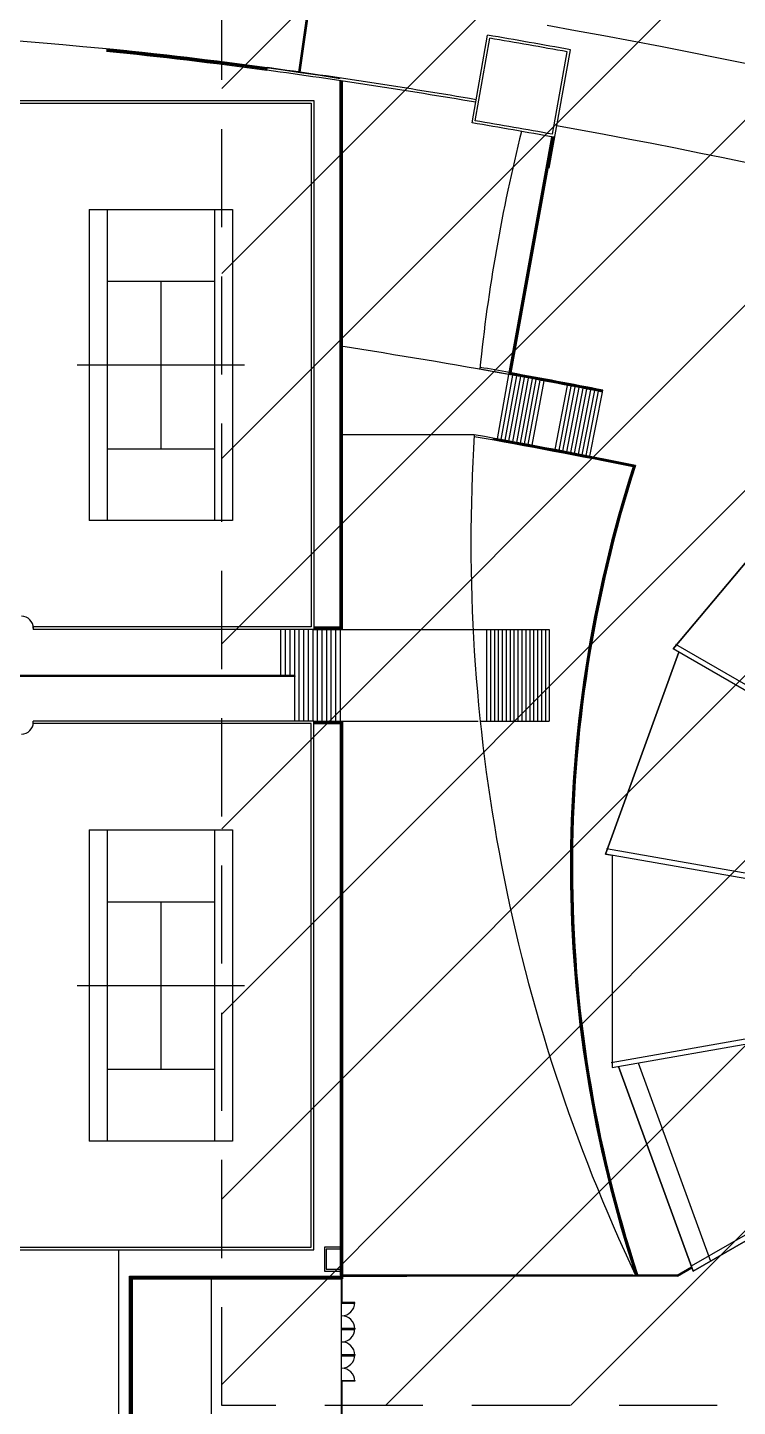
# Model space of a CAD drawing. Extents: x 23317406 to 24383751, y 42324270 to 43451021.
# Drawn here: x 24113968 to 24117586, y 43429072 to 43436094 of the extents above; entities that cross this region are included whole.
import ezdxf

# ---------------------------------------------------------------- set-up
doc = ezdxf.new("R2010")
doc.units = 0
doc.header["$MEASUREMENT"] = 0
doc.linetypes.add('DASHED', pattern=[0.75, 0.5, -0.25])
doc.layers.add('CT', color=9, linetype='CONTINUOUS')

msp = doc.modelspace()

# ---------------------------------------------------------------- linework, layer by layer
at = {"layer": 'CT', "color": 1, "linetype": 'DASHED', "ltscale": 1000}
for p, q in [((24114957.62949, 43429077.17008, -1), (24114957.62949, 43439862.28881, -1)), ((24121232.37239, 43429077.17008, -1), (24114957.62949, 43429077.17008, -1))]:
    msp.add_line(p, q, dxfattribs=at)
at = {"layer": 'CT'}
for p, q in [((24114957.62949, 43435784.36964, -1), (24119035.54866, 43439862.28881, -1)), ((24114957.62949, 43434841.5606, -1), (24119978.3577, 43439862.28881, -1)), ((24114957.62949, 43433898.75156, -1), (24120921.16674, 43439862.28881, -1)), ((24114957.62949, 43432955.94252, -1), (24121863.97578, 43439862.28881, -1)), ((24114957.62949, 43432013.13348, -1), (24122806.78482, 43439862.28881, -1)), ((24114957.62949, 43431070.32444, -1), (24123749.59386, 43439862.28881, -1)), ((24114957.62949, 43430127.51539, -1), (24124692.40291, 43439862.28881, -1)), ((24114957.62949, 43429184.70635, -1), (24125635.21195, 43439862.28881, -1)), ((24115792.90226, 43429077.17008, -1), (24126578.02099, 43439862.28881, -1)), ((24116735.7113, 43429077.17008, -1), (24127118.50125, 43439459.96003, -1))]:
    msp.add_line(p, q, dxfattribs=at)
at = {"layer": 'CT', "color": 6, "linetype": 'ByBlock'}
for p, q in [((24115350.32362, 43435867.63774, -1), (24115445.56898, 43436534.20063, -1)), ((24115353.62341, 43435867.16607, -1), (24115448.86878, 43436533.72897, -1)), ((24115356.92316, 43435866.6941, -1), (24115452.16853, 43436533.25701, -1)), ((24116233.18338, 43435608.66157, -1), (24116312.78001, 43436054.97217, -1)), ((24116248.67207, 43435619.56735, -1), (24116323.5863, 43436039.62298, -1)), ((24116626.05439, 43435377.54964, -1), (24116735.15066, 43435981.10228, -1)), ((24116642.93937, 43435550.63964, -1), (24116718.82267, 43435970.50411, -1)), ((24115188.03624, 43435876.9922, -1), (24115189.86321, 43435890.19977, -1)), ((24115188.03624, 43435876.9922, -1), (24115188.03624, 43435876.9922, -1)), ((24115560.36798, 43433042.63139, -1), (24115560.36796, 43435822.82037, -1)), ((24115565.36798, 43433037.63139, -1), (24115565.36796, 43435822.07468, -1)), ((24115568.70132, 43433034.29806, -1), (24115568.7013, 43435821.57716, -1)), ((24115573.70132, 43433029.29806, -1), (24115573.7013, 43435820.83029, -1)), ((24112320.36798, 43435722.63144, -1), (24115427.03465, 43435722.63144, -1)), ((24112333.70132, 43435709.2981, -1), (24115413.70132, 43435709.2981, -1)), ((24115413.70132, 43435709.2981, -1), (24115413.70132, 43433042.63144, -1)), ((24115427.03465, 43435722.63144, -1), (24115427.03465, 43433029.2981, -1)), ((24116421.47312, 43434327.1966, -1), (24116640.56802, 43435537.51887, -1)), ((24116425.34715, 43434329.88429, -1), (24116643.84804, 43435536.92512, -1)), ((24116425.57269, 43434343.38524, -1), (24116641.39358, 43435537.36981, -1)), ((24116429.22113, 43434332.57166, -1), (24116647.12807, 43435536.33136, -1)), ((24116433.09446, 43434335.25541, -1), (24116650.40809, 43435535.7376, -1)), ((24114281.38465, 43435168.2981, -1), (24114281.38465, 43433583.63144, -1)), ((24114281.38465, 43435168.2981, -1), (24115012.71798, 43435168.2981, -1)), ((24114372.71798, 43435168.2981, -1), (24114372.71798, 43433583.63144, -1)), ((24114921.38465, 43435168.2981, -1), (24114921.38465, 43433583.63144, -1)), ((24115012.71798, 43435168.2981, -1), (24115012.71798, 43433583.63144, -1)), ((24114372.71798, 43434802.63144, -1), (24114921.38465, 43434802.63144, -1)), ((24114647.05132, 43434802.63144, -1), (24114647.05132, 43433949.2981, -1)), ((24114220.71798, 43434375.96477, -1), (24115073.38465, 43434375.96477, -1)), ((24116362.25464, 43433999.16569, -1), (24116421.47312, 43434327.1966, -1)), ((24116381.94116, 43433995.60584, -1), (24116441.34967, 43434323.6024, -1)), ((24116401.62562, 43433992.0346, -1), (24116461.22415, 43434319.99668, -1)), ((24116421.30801, 43433988.45195, -1), (24116481.09653, 43434316.37945, -1)), ((24116440.98832, 43433984.8579, -1), (24116500.96681, 43434312.7507, -1)), ((24116460.66654, 43433981.25245, -1), (24116520.83499, 43434309.11045, -1)), ((24116480.34267, 43433977.63559, -1), (24116540.70105, 43434305.45868, -1)), ((24116500.01671, 43433974.00734, -1), (24116560.565, 43434301.79541, -1)), ((24116519.68863, 43433970.3677, -1), (24116580.42682, 43434298.12063, -1)), ((24116539.35845, 43433966.71665, -1), (24116600.2865, 43434294.43434, -1)), ((24116657.33262, 43433944.57113, -1), (24116719.39947, 43434272.07505, -1)), ((24116676.98747, 43433940.84035, -1), (24116739.24405, 43434268.30826, -1)), ((24116696.64015, 43433937.09818, -1), (24116759.08644, 43434264.52996, -1)), ((24116716.29067, 43433933.34462, -1), (24116778.92664, 43434260.74017, -1)), ((24116735.939, 43433929.57969, -1), (24116798.76463, 43434256.93889, -1)), ((24116755.58515, 43433925.80336, -1), (24116818.60043, 43434253.12612, -1)), ((24116775.22911, 43433922.01566, -1), (24116838.434, 43434249.30185, -1)), ((24116794.87087, 43433918.21658, -1), (24116858.26537, 43434245.4661, -1)), ((24116814.51042, 43433914.40612, -1), (24116878.0945, 43434241.61886, -1)), ((24116834.14777, 43433910.58428, -1), (24116897.9214, 43434237.76013, -1)), ((24116897.9214, 43434237.76013, -1), (24116899.83461, 43434247.5754, -1)), ((24116244.68791, 43434020.1798, -1), (24115565.03465, 43434020.1798, -1)), ((24116341.38548, 43433996.15282, -1), (24116341.97577, 43433999.43347, -1)), ((24114372.71798, 43433949.2981, -1), (24114921.38465, 43433949.2981, -1)), ((24117968.56323, 43433775.9321, -1), (24117258.29423, 43432929.46646, -1)), ((24117968.56323, 43433775.9321, -1), (24117258.29423, 43432929.46646, -1)), ((24117258.29423, 43432929.46646, -1), (24117968.56323, 43433775.9321, -1)), ((24115012.71798, 43433583.63144, -1), (24114281.38465, 43433583.63144, -1)), ((24113997.03465, 43433042.63144, -1), (24113997.03465, 43433029.2981, -1)), ((24115413.70132, 43433042.63144, -1), (24113997.03465, 43433042.63144, -1)), ((24115427.03465, 43433029.2981, -1), (24113997.03465, 43433029.2981, -1)), ((24115257.65014, 43433029.2981, -1), (24115257.65014, 43432795.96477, -1)), ((24115280.98347, 43433029.2981, -1), (24115280.98347, 43432795.96477, -1)), ((24115304.3168, 43433029.2981, -1), (24115304.3168, 43432795.96477, -1)), ((24115327.65014, 43433029.2981, -1), (24115327.65014, 43432792.63144, -1)), ((24115350.98347, 43433029.2981, -1), (24115350.98347, 43432562.63144, -1)), ((24115374.3168, 43433029.2981, -1), (24115374.3168, 43432562.63144, -1)), ((24115397.65014, 43433029.2981, -1), (24115397.65014, 43432562.63144, -1)), ((24115420.98347, 43433029.2981, -1), (24115420.98347, 43432562.63144, -1)), ((24115426.41916, 43433042.63139, -1), (24115560.36798, 43433042.63139, -1)), ((24115426.41916, 43433037.63139, -1), (24115565.36798, 43433037.63139, -1)), ((24115426.41916, 43433034.29806, -1), (24115568.70132, 43433034.29806, -1)), ((24115426.41916, 43433029.29806, -1), (24115573.70132, 43433029.29806, -1)), ((24115427.03465, 43433029.2981, -1), (24115560.36798, 43433029.2981, -1)), ((24115444.3168, 43433029.2981, -1), (24115444.3168, 43432562.63144, -1)), ((24115467.65014, 43433029.2981, -1), (24115467.65014, 43432562.63144, -1)), ((24115490.98347, 43433029.2981, -1), (24115490.98347, 43432562.63144, -1)), ((24115514.3168, 43433029.2981, -1), (24115514.3168, 43432562.63144, -1)), ((24115537.65014, 43433029.2981, -1), (24115537.65014, 43432562.63144, -1)), ((24115560.36798, 43433029.29808, -1), (24115560.36798, 43432562.63144, -1)), ((24115573.70132, 43433029.2981, -1), (24116239.58541, 43433029.2981, -1)), ((24116238.35308, 43433029.2981, -1), (24116627.03465, 43433029.2981, -1)), ((24116307.03465, 43433029.2981, -1), (24116307.03465, 43432562.63144, -1)), ((24116327.03465, 43433029.2981, -1), (24116327.03465, 43432562.63144, -1)), ((24116347.03465, 43433029.2981, -1), (24116347.03465, 43432562.63144, -1)), ((24116367.03465, 43433029.2981, -1), (24116367.03465, 43432562.63144, -1)), ((24116387.03465, 43433029.2981, -1), (24116387.03465, 43432562.63144, -1)), ((24116407.03465, 43433029.2981, -1), (24116407.03465, 43432562.63144, -1)), ((24116427.03465, 43433029.2981, -1), (24116427.03465, 43432562.63144, -1)), ((24116447.03465, 43433029.2981, -1), (24116447.03465, 43432562.63144, -1)), ((24116467.03465, 43433029.2981, -1), (24116467.03465, 43432562.63144, -1)), ((24116487.03465, 43433029.2981, -1), (24116487.03465, 43432562.63144, -1)), ((24116507.03465, 43433029.2981, -1), (24116507.03465, 43432562.63144, -1)), ((24116527.03465, 43433029.2981, -1), (24116527.03465, 43432562.63144, -1)), ((24116547.03465, 43433029.2981, -1), (24116547.03465, 43432562.63144, -1)), ((24116567.03465, 43433029.2981, -1), (24116567.03465, 43432562.63144, -1)), ((24116587.03465, 43433029.2981, -1), (24116587.03465, 43432562.63144, -1)), ((24116607.03465, 43433029.2981, -1), (24116607.03465, 43432562.63144, -1)), ((24116627.03465, 43433029.2981, -1), (24116627.03465, 43432562.63144, -1)), ((24118625.88083, 43432170.68198, -1), (24117271.62756, 43432952.56047, -1)), ((24117287.60707, 43432912.54268, -1), (24116913.70132, 43431885.24508, -1)), ((24116913.70132, 43431885.24508, -1), (24117287.60707, 43432912.54268, -1)), ((24116913.70132, 43431885.24508, -1), (24117287.60707, 43432912.54268, -1)), ((24118612.5475, 43432147.58797, -1), (24117258.29423, 43432929.46646, -1)), ((24112053.70132, 43432795.96477, -1), (24115327.65014, 43432795.96477, -1)), ((24115330.98347, 43432792.63144, -1), (24112057.03465, 43432792.63144, -1)), ((24115330.98347, 43432789.2981, -1), (24112060.36798, 43432789.2981, -1)), ((24115327.65014, 43432789.2981, -1), (24115327.65014, 43432562.63144, -1)), ((24115330.98347, 43432789.2981, -1), (24115330.98347, 43432792.63144, -1)), ((24113997.03465, 43432549.2981, -1), (24113997.03465, 43432562.63144, -1)), ((24115427.03465, 43432562.63144, -1), (24113997.03465, 43432562.63144, -1)), ((24115413.70132, 43432549.2981, -1), (24113997.03465, 43432549.2981, -1)), ((24115413.70132, 43429882.63144, -1), (24115413.70132, 43432549.2981, -1)), ((24115426.41916, 43432562.63144, -1), (24115573.70132, 43432562.63144, -1)), ((24115426.41916, 43432557.63144, -1), (24115568.70132, 43432557.63144, -1)), ((24115426.41916, 43432554.2981, -1), (24115565.36798, 43432554.2981, -1)), ((24115426.41916, 43432549.2981, -1), (24115560.36798, 43432549.2981, -1)), ((24115427.03465, 43432562.63144, -1), (24115560.36798, 43432562.63144, -1)), ((24115427.03465, 43429869.2981, -1), (24115427.03465, 43432562.63144, -1)), ((24115560.36798, 43432549.2981, -1), (24115560.36798, 43429740.63144, -1)), ((24115565.36798, 43432554.2981, -1), (24115565.36798, 43429730.96471, -1)), ((24115568.70132, 43432557.63144, -1), (24115568.70132, 43429600.63144, -1)), ((24115573.70132, 43432562.63144, -1), (24115573.70132, 43429740.63144, -1)), ((24115573.70132, 43432562.63144, -1), (24116263.81099, 43432562.63144, -1)), ((24116274.60138, 43432562.63144, -1), (24116627.03465, 43432562.63144, -1)), ((24114281.38465, 43432008.2981, -1), (24114281.38465, 43430423.63144, -1)), ((24114281.38465, 43432008.2981, -1), (24115012.71798, 43432008.2981, -1)), ((24114372.71798, 43432008.2981, -1), (24114372.71798, 43430423.63144, -1)), ((24114921.38465, 43432008.2981, -1), (24114921.38465, 43430423.63144, -1)), ((24115012.71798, 43432008.2981, -1), (24115012.71798, 43430423.63144, -1)), ((24118424.9986, 43431645.84063, -1), (24116918.33193, 43431911.50662, -1)), ((24116913.70132, 43431885.24508, -1), (24116947.03465, 43431879.36751, -1)), ((24118420.36798, 43431619.57909, -1), (24116913.70132, 43431885.24508, -1)), ((24116947.03465, 43431879.36751, -1), (24116947.03465, 43430797.89536, -1)), ((24114372.71798, 43431642.63144, -1), (24114921.38465, 43431642.63144, -1)), ((24114647.05132, 43431642.63144, -1), (24114647.05132, 43430789.2981, -1)), ((24114220.71798, 43431215.96477, -1), (24115073.38465, 43431215.96477, -1)), ((24116942.40403, 43430824.1569, -1), (24118415.73736, 43431083.94532, -1)), ((24116947.03465, 43430797.89536, -1), (24118420.36798, 43431057.68378, -1)), ((24114372.71798, 43430789.2981, -1), (24114921.38465, 43430789.2981, -1)), ((24116980.36798, 43430803.77293, -1), (24117360.1246, 43429760.40019, -1)), ((24117360.1246, 43429760.40019, -1), (24116980.36798, 43430803.77293, -1)), ((24117080.36798, 43430821.40563, -1), (24117448.06313, 43429811.17152, -1)), ((24118613.10602, 43430514.60136, -1), (24117350.86337, 43429785.84522, -1)), ((24117360.1246, 43429760.40019, -1), (24118626.43935, 43430491.50735, -1)), ((24118626.43935, 43430491.50735, -1), (24117360.1246, 43429760.40019, -1)), ((24115012.71798, 43430423.63144, -1), (24114281.38465, 43430423.63144, -1)), ((24112320.36798, 43429869.2981, -1), (24115427.03465, 43429869.2981, -1)), ((24112333.70132, 43429882.63144, -1), (24115413.70132, 43429882.63144, -1)), ((24114433.70132, 43428760.63144, -1), (24114433.70132, 43429869.2981, -1)), ((24115560.36798, 43429882.63144, -1), (24115480.36798, 43429882.63144, -1)), ((24115480.36798, 43429882.63144, -1), (24115480.36798, 43429760.63138, -1)), ((24115560.36798, 43429872.63144, -1), (24115490.36798, 43429872.63144, -1)), ((24115490.36798, 43429872.63144, -1), (24115490.36798, 43429770.63138, -1)), ((24117348.243, 43429793.04464, -1), (24117348.243, 43429793.04464, -1)), ((24114487.03465, 43425637.2981, -1), (24114487.03465, 43429735.96477, -1)), ((24114487.03465, 43429735.96477, -1), (24115901.43329, 43429735.96477, -1)), ((24114487.03465, 43428648.3196, -1), (24114487.03465, 43429735.96477, -1)), ((24114487.03465, 43429735.96471, -1), (24115565.36798, 43429735.96471, -1)), ((24114492.03468, 43429730.96475, -1), (24114492.02818, 43425642.2981, -1)), ((24114492.03465, 43429730.96471, -1), (24115565.36798, 43429730.96471, -1)), ((24114495.368, 43429727.6314, -1), (24114495.36152, 43425645.63144, -1)), ((24114495.36798, 43429727.63138, -1), (24115565.36798, 43429727.63138, -1)), ((24114500.36798, 43429722.63138, -1), (24114500.36153, 43425650.63144, -1)), ((24114500.36798, 43429722.63138, -1), (24115565.36798, 43429722.63138, -1)), ((24114903.70132, 43429722.63144, -1), (24114903.70132, 43428740.63144, -1)), ((24115480.36798, 43429760.63138, -1), (24115560.36798, 43429760.63138, -1)), ((24115490.36798, 43429770.63138, -1), (24115560.36798, 43429770.63138, -1)), ((24115560.36798, 43429740.63144, -1), (24115901.43329, 43429740.63144, -1)), ((24115560.36798, 43429740.63144, -1), (24115901.43329, 43429740.63144, -1)), ((24115560.36798, 43429740.63138, -1), (24115565.36798, 43429740.63138, -1)), ((24115565.36798, 43429727.63138, -1), (24115565.36798, 43429600.63138, -1)), ((24115568.70132, 43429740.63138, -1), (24115573.70132, 43429740.63138, -1)), ((24115568.70132, 43429735.96471, -1), (24115573.70132, 43429735.96471, -1)), ((24115568.70132, 43429722.63138, -1), (24115573.70132, 43429722.63138, -1)), ((24117052.27975, 43429740.63138, -1), (24115573.70132, 43429740.63138, -1)), ((24117280.46779, 43429735.96471, -1), (24115573.70132, 43429735.96471, -1)), ((24115573.70132, 43429735.96471, -1), (24115573.70132, 43429722.63138, -1)), ((24115578.36798, 43429740.63144, -1), (24117279.21746, 43429740.63144, -1)), ((24117280.46789, 43429735.96477, -1), (24115578.36798, 43429735.96477, -1)), ((24117067.03565, 43429740.63144, -1), (24117070.20191, 43429741.67054, -1)), ((24117070.54302, 43429740.63144, -1), (24117073.70999, 43429741.67135, -1)), ((24117073.36905, 43429742.70994, -1), (24117076.53618, 43429743.74934, -1)), ((24117279.21736, 43429740.63138, -1), (24117081.06921, 43429740.63138, -1)), ((24117279.21746, 43429740.63144, -1), (24117352.02102, 43429782.66459, -1)), ((24117280.46789, 43429735.96477, -1), (24117353.64174, 43429778.21171, -1)), ((24115565.36798, 43429600.63144, -1), (24115565.36798, 43429200.63144, -1)), ((24115565.36798, 43429600.63144, -1), (24115568.70132, 43429600.63144, -1)), ((24115568.70132, 43429600.63144, -1), (24115568.70132, 43429597.2981, -1)), ((24115635.36798, 43429600.63144, -1), (24115568.70132, 43429600.63144, -1)), ((24115568.70132, 43429597.2981, -1), (24115635.36798, 43429597.2981, -1)), ((24115635.36798, 43429597.2981, -1), (24115635.36798, 43429600.63144, -1)), ((24115568.70132, 43429467.2981, -1), (24115568.70132, 43429470.63144, -1)), ((24115568.70132, 43429470.63144, -1), (24115635.36798, 43429470.63144, -1)), ((24115635.36798, 43429467.2981, -1), (24115568.70132, 43429467.2981, -1)), ((24115568.70132, 43429467.2981, -1), (24115568.70132, 43429463.96477, -1)), ((24115635.36798, 43429467.2981, -1), (24115568.70132, 43429467.2981, -1)), ((24115568.70132, 43429463.96477, -1), (24115635.36798, 43429463.96477, -1)), ((24115635.36798, 43429470.63144, -1), (24115635.36798, 43429467.2981, -1)), ((24115635.36798, 43429463.96477, -1), (24115635.36798, 43429467.2981, -1)), ((24115568.70132, 43429333.96477, -1), (24115568.70132, 43429337.2981, -1)), ((24115568.70132, 43429337.2981, -1), (24115635.36798, 43429337.2981, -1)), ((24115635.36798, 43429333.96477, -1), (24115568.70132, 43429333.96477, -1)), ((24115568.70132, 43429333.96477, -1), (24115568.70132, 43429330.63144, -1)), ((24115635.36798, 43429333.96477, -1), (24115568.70132, 43429333.96477, -1)), ((24115568.70132, 43429330.63144, -1), (24115635.36798, 43429330.63144, -1)), ((24115635.36798, 43429337.2981, -1), (24115635.36798, 43429333.96477, -1)), ((24115635.36798, 43429330.63144, -1), (24115635.36798, 43429333.96477, -1)), ((24115565.36798, 43429200.63144, -1), (24115568.70132, 43429200.63144, -1)), ((24115565.36798, 43429200.63144, -1), (24115565.36798, 43428998.96477, -1)), ((24115568.70132, 43429200.63144, -1), (24115568.70132, 43429203.96477, -1)), ((24115568.70132, 43429203.96477, -1), (24115635.36798, 43429203.96477, -1)), ((24115568.70132, 43429200.63144, -1), (24115568.70132, 43429002.2981, -1)), ((24115635.36798, 43429200.63144, -1), (24115568.70132, 43429200.63144, -1)), ((24115635.36798, 43429203.96477, -1), (24115635.36798, 43429200.63144, -1))]:
    msp.add_line(p, q, dxfattribs=at)
for centre, radius, start, end in [((24110227.60678, 43400016.93686, -1), 36901.51143, 62.727980435, 82.124399867), ((24110227.60678, 43400016.93686, -1), 36934.84476, 69.379689319, 80.450480216), ((24112354.65355, 43415396.96701, -1), 20686.66667, 81.085219241, 90.09496065), ((24110227.60678, 43400016.93686, -1), 36548.17809, 79.743577353, 80.41577287), ((24110227.60678, 43400016.93686, -1), 36534.84476, 79.765815195, 80.395054636), ((24110227.60678, 43400016.93686, -1), 36648.17809, 65.289808941, 79.960939145), ((24112354.65355, 43415396.96701, -1), 20686.66667, 82.123200377, 84.407472733), ((24112354.65355, 43415396.96701, -1), 20681.66667, 82.123210671, 84.406116372), ((24112354.65355, 43415396.96701, -1), 20678.33333, 82.123210479, 84.405211765), ((24112354.65355, 43415396.96701, -1), 20673.33333, 82.123119328, 84.403854305), ((24110227.60678, 43400016.93686, -1), 36201.51143, 80.42082717, 82.124399867), ((24110227.60678, 43400016.93686, -1), 36214.84476, 80.420630985, 82.124399867), ((24110227.60678, 43400016.93686, -1), 36108.17809, 79.765938735, 80.401046559), ((24110227.60678, 43400016.93686, -1), 36094.84476, 79.744777744, 80.422401872), ((24124893.70132, 43433467.2981, -1), 8666.66667, 165.990911634, 174.129297577), ((24110227.60678, 43400016.93686, -1), 36154.84476, 73.488398316, 79.744808924), ((24110227.49665, 43400016.69439, -1), 34865.11016, 79.766774542, 81.193897057), ((24110227.49665, 43400016.69439, -1), 34865.11016, 78.970118718, 80.015469114), ((24110227.49665, 43400016.69439, -1), 34875.11016, 79.766766669, 80.015469114), ((24110227.49665, 43400016.69439, -1), 34868.44349, 78.970118718, 79.761294588), ((24110227.49665, 43400016.69439, -1), 34871.77682, 78.970118718, 79.755815682), ((24110227.49665, 43400016.69439, -1), 34875.11016, 78.970118718, 79.750337823), ((24124924.1994, 43433469.22953, -1), 8696.98028, 176.367902828, 205.386549916), ((24110227.49665, 43400016.69439, -1), 34521.77682, 78.595543603, 79.963070392), ((24110227.49665, 43400016.69439, -1), 34531.77682, 78.576973916, 79.96493519), ((24110227.49665, 43400016.69439, -1), 34528.44349, 78.583166029, 79.799968534), ((24110227.49665, 43400016.69439, -1), 34525.11016, 78.589355924, 79.799968534), ((24123401.31065, 43431819.42731, -1), 6663.33333, 162.172730478, 198.178315809), ((24123401.31065, 43431819.42731, -1), 6660, 162.140648851, 198.178315809), ((24123401.31065, 43431819.42731, -1), 6656.66667, 162.108536553, 198.168911743), ((24123401.31065, 43431819.42731, -1), 6666.66667, 162.204781491, 198.168908928), ((24113937.03465, 43433035.96477, -1), 60, 0, 90), ((24113937.03465, 43432555.96477, -1), 60, 270, 0), ((24115568.70132, 43429600.63144, -1), 66.66667, 270, 0), ((24115568.70132, 43429467.2981, -1), 66.66667, 0, 90), ((24115568.70132, 43429467.2981, -1), 66.66667, 270, 0), ((24115568.70132, 43429333.96477, -1), 66.66667, 0, 90), ((24115568.70132, 43429333.96477, -1), 66.66667, 270, 0), ((24115568.70132, 43429200.63144, -1), 66.66667, 0, 90)]:
    msp.add_arc(centre, radius, start, end, dxfattribs=at)

doc.saveas('drawing.dxf')
